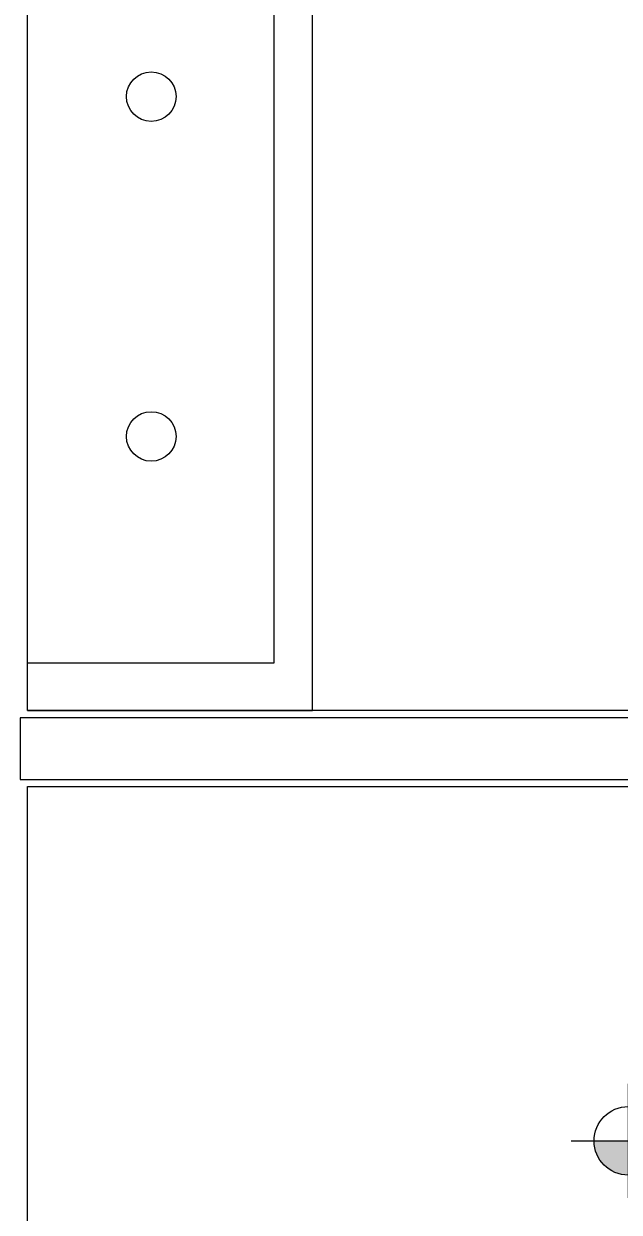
# Model space of a CAD drawing. Header units: metres. Extents: x 349703 to 349913, y 9282546 to 9282694.
# Drawn here: x 349777.097 to 349778.348, y 9282664.008 to 9282666.507 of the extents above; entities that cross this region are included whole.
import ezdxf
from ezdxf.enums import TextEntityAlignment as Align

# ---------------------------------------------------------------- set-up
doc = ezdxf.new("R2010")
doc.units = ezdxf.units.M
doc.header["$LTSCALE"] = 0.25
doc.layers.add('ARQ-FONDO', color=253, linetype='CONTINUOUS', lineweight=9)
doc.styles.add('TM-DIM', font='romans.shx')

# ---------------------------------------------------------------- blocks, each defined once
blk = doc.blocks.new('MODULOS DE 12 A 17 NUEVO')
at = {"layer": 'ARQ-FONDO'}
for points in [[(350714.1328, 9282622.2253), (350713.5334, 9282622.2253), (350713.5334, 9282624.6175), (350714.1328, 9282624.6175)], [(350714.1328, 9282622.3256), (350713.6138, 9282622.3256), (350713.6138, 9282624.537), (350714.1328, 9282624.537)], [(350714.1328, 9282623.4306), (350714.1328, 9282624.4503)], [(350714.1328, 9282623.1806), (350714.1328, 9282623.1806), (350714.1328, 9282623.4306)], [(350714.1328, 9282622.2703), (350714.1328, 9282623.1806)], [(350711.4178, 9282622.2253), (350711.4178, 9282622.2253), (350714.1328, 9282622.2253), (350714.1328, 9282622.2703)], [(350714.1328, 9282620.5953), (350714.1328, 9282622.0653), (350711.1528, 9282622.0653), (350711.1528, 9282622.2253), (350711.4178, 9282622.2253)]]:
    blk.add_lwpolyline(points, dxfattribs=at)
blk.add_lwpolyline([(350711.4178, 9282622.2103), (350714.1478, 9282622.2103), (350714.1478, 9282622.0803), (350711.4178, 9282622.0803)], close=True, dxfattribs=at)
for points in [[(350713.8724, 9282623.5684), (350713.8436, 9282623.5684), (350713.8203, 9282623.5451), (350713.8203, 9282623.5163)], [(350713.9245, 9282623.5163), (350713.9245, 9282623.5451), (350713.9012, 9282623.5684), (350713.8724, 9282623.5684)], [(350713.8203, 9282623.5163), (350713.8203, 9282623.4875), (350713.8436, 9282623.4642), (350713.8724, 9282623.4642)], [(350713.8724, 9282623.4642), (350713.9012, 9282623.4642), (350713.9245, 9282623.4875), (350713.9245, 9282623.5163)], [(350713.8724, 9282622.8538), (350713.8436, 9282622.8538), (350713.8203, 9282622.8304), (350713.8203, 9282622.8017)], [(350713.9245, 9282622.8017), (350713.9245, 9282622.8304), (350713.9012, 9282622.8538), (350713.8724, 9282622.8538)], [(350713.8203, 9282622.8017), (350713.8203, 9282622.7729), (350713.8436, 9282622.7496), (350713.8724, 9282622.7496)], [(350713.8724, 9282622.7496), (350713.9012, 9282622.7496), (350713.9245, 9282622.7729), (350713.9245, 9282622.8017)]]:
    blk.add_open_spline(points, degree=3, dxfattribs=at)
blk = doc.blocks.new('*U591')
h = blk.add_hatch(color=251)
h.paths.add_polyline_path([(0.75, -0.1724), (0.75, -0.2324), (0.81, -0.2324, 0.414214)])
h.paths.add_polyline_path([(0.75, -0.2324), (0.69, -0.2324, 0.414214), (0.75, -0.2924)])
at = {"color": 2}
for p, q in [((0.75, -0.1324), (0.75, -0.3324)), ((0.65, -0.2324), (1.65, -0.2324))]:
    blk.add_line(p, q, dxfattribs=at)
blk.add_circle((0.75, -0.2324), 0.06, dxfattribs=at)
at = {"color": 2, "style": 'TM-DIM'}
blk.add_text('COTA', height=0.065, rotation=360, dxfattribs=at).set_placement((1.0088, -0.3282), align=Align.CENTER)
for tag, p, height in [('NIV_P', (0.8881, -0.2024), 0.075), ('VALOR_P', (1.2641, -0.2024), 0.075), ('COTA_P', (1.1884, -0.3282), 0.065)]:
    blk.add_attdef(tag, p, '', height=height, rotation=360, dxfattribs=at)
blk = doc.blocks.new('NOMBRES 12 A 17 AÑOS NUEVO')
at = {"layer": 'ARQ-FONDO', "xscale": 1.199999999999999, "yscale": 1.199999999999999, "zscale": 1.199999999999999}
blk.add_blockref('*U591', (349777.4671, 9282664.4371), dxfattribs=at).add_auto_attribs({'NIV_P': 'N.P.T.', 'COTA_P': '+261.10', 'VALOR_P': '+0.15'})

msp = doc.modelspace()

# ---------------------------------------------------------------- block references
at = {"layer": 'ARQ-FONDO', "xscale": -1}
msp.add_blockref('MODULOS DE 12 A 17 NUEVO', (700491.237, 42.8378), dxfattribs=at)
at = {"layer": 'ARQ-FONDO'}
msp.add_blockref('NOMBRES 12 A 17 AÑOS NUEVO', (0, 0), dxfattribs=at)

doc.saveas('drawing.dxf')
